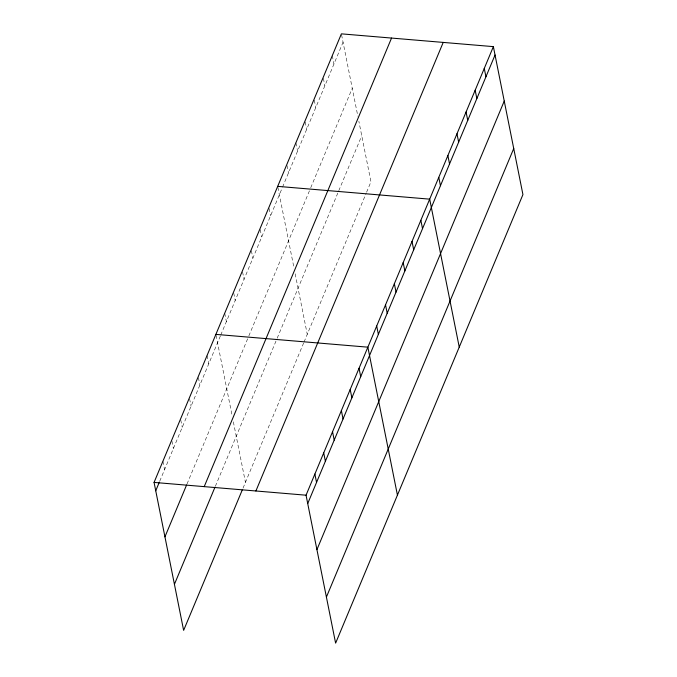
<?xml version="1.0" encoding="UTF-8"?>
<svg xmlns="http://www.w3.org/2000/svg" width="677" height="677" viewBox="0 0 677 677"><rect width="100%" height="100%" fill="white"/><g stroke="black" fill="none" stroke-linecap="round" stroke-linejoin="round"><path stroke-width="0.51" stroke-dasharray="3.38 2.54" d="M159.755 481.161L220.363 336.02M220.761 335.064L282.14 188.096M282.529 187.148L343.061 42.211M187.021 483.979L248.434 336.909M248.831 335.953L310.328 188.688M310.726 187.741L352.26 88.281M215.371 486.255L276.783 339.194M277.181 338.229L361.746 135.738M243.035 488.109L303.651 342.968M304.049 342.003L366.206 193.173M366.595 192.226L370.954 181.8L358.861 121.293M341.572 34.781L357.828 116.131M332.289 55.641L333.956 64.002M323.378 78.354L324.858 85.784M314.28 100.145L315.761 107.575M305.175 121.928L306.664 129.358M295.891 142.788L297.567 151.149M286.98 165.501L288.47 172.94M277.883 187.292L293.936 267.618M295.172 273.804L307.265 334.311M269.048 208.44L270.538 215.87M260.222 229.588L261.703 237.018M251.387 250.727L252.876 258.165M242.561 271.875L244.042 279.313M233.726 293.023L235.215 300.453M224.713 313.239L226.38 321.6M216.065 335.318L232.118 415.644M233.353 421.83L245.446 482.346M207.052 355.535L208.719 363.896M198.403 377.614L199.893 385.044M189.577 398.761L191.058 406.192M180.742 419.901L182.231 427.339M171.916 441.049L173.397 448.487M162.895 461.265L164.57 469.626"/><path stroke-width="1.02" d="M242.231 490.03L183.628 630.372L154.068 482.413L341.386 33.85L493.372 46.628L522.932 194.587L335.614 643.15L306.046 495.2L493.372 46.628M155.735 490.774L159.349 482.126M164.943 536.844L186.615 484.935M204.217 486.636L391.543 38.064M174.429 584.302L214.964 487.22M255.898 490.977L443.215 42.414M307.722 503.561L495.039 54.998M316.929 549.622L504.247 101.059M326.407 597.089L513.733 148.517M277.697 186.361L429.683 199.148L459.243 347.098M215.878 334.387L367.865 347.174L397.433 495.124M154.068 482.413L306.046 495.2M484.275 68.419L485.942 76.78M475.169 90.21L476.845 98.571M466.072 111.993L467.748 120.354M456.975 133.784L458.651 142.145M447.878 155.566L449.545 163.927M438.781 177.357L440.448 185.718M420.849 220.287L422.524 228.648M412.022 241.435L413.689 249.796M403.187 262.583L404.863 270.944M394.361 283.731L396.028 292.092M385.526 304.878L387.202 313.239M376.7 326.026L378.367 334.387M359.038 368.313L360.706 376.683M350.204 389.461L351.871 397.822M341.377 410.609L343.044 418.97M332.542 431.757L334.21 440.118M323.708 452.905L325.383 461.265M314.881 474.052L316.548 482.413"/></g></svg>
